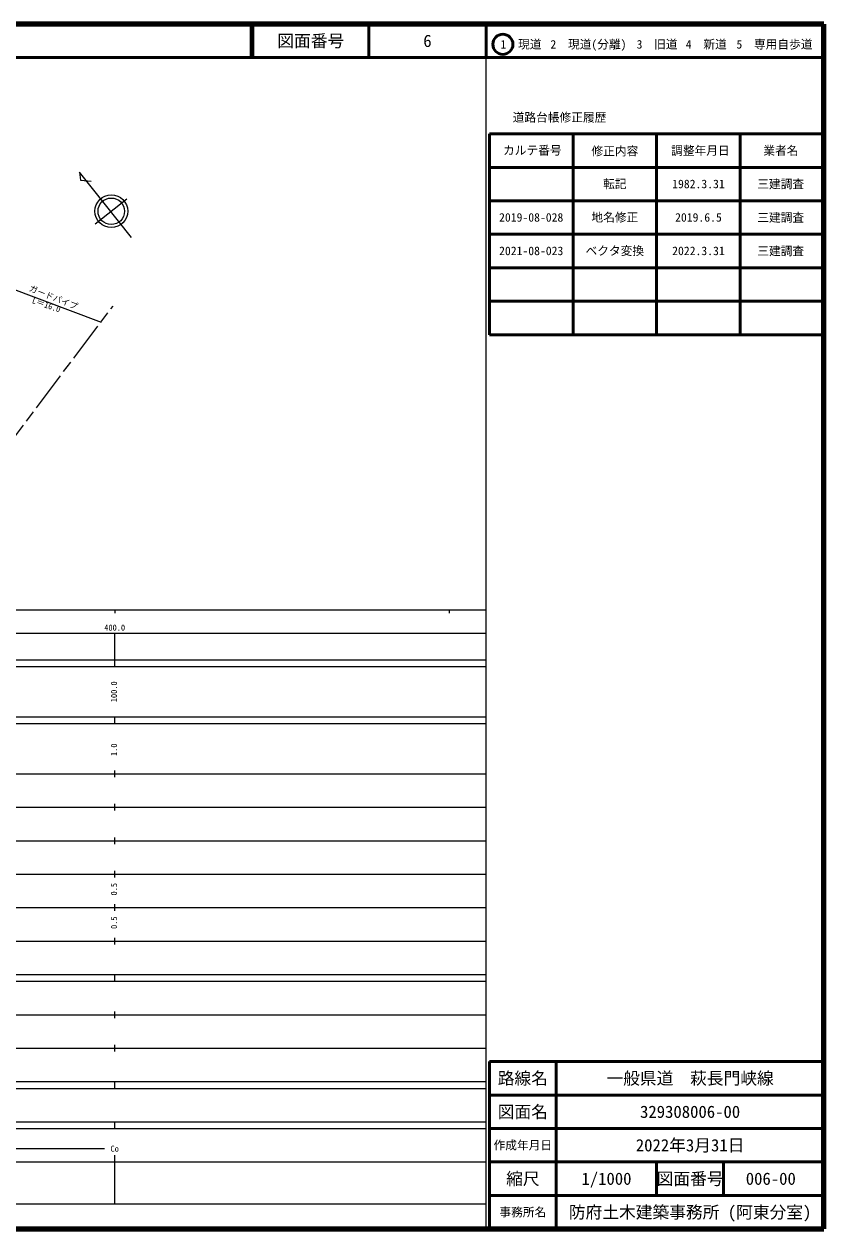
# Model space of a CAD drawing. Units: millimetres, scale not verified. Extents: x 40000 to 680000, y 20000 to 380000.
# Drawn here: x 440915 to 680000, y 20000 to 380000 of the extents above; entities that cross this region are included whole.
import ezdxf
from ezdxf.enums import TextEntityAlignment as Align

# ---------------------------------------------------------------- set-up
doc = ezdxf.new("R2010")
doc.units = ezdxf.units.MM
doc.header["$LTSCALE"] = 1000
doc.linetypes.add('CHAIN', pattern=[18.5, 12, -1.5, 3.5, -1.5])
for name, color, linetype, lineweight in [('M-BGD-EXST', 7, 'Continuous', 25), ('M-BMK', 2, 'CHAIN', 13), ('M-BMK-SRVR', 3, 'Continuous', 13), ('M-STR-HTXT', 7, 'Continuous', 13), ('M-TTL', 2, 'Continuous', 140), ('M-TTL-FRAM', 2, 'Continuous', 50), ('M-TTL-LINE', 7, 'Continuous', 50)]:
    doc.layers.add(name, color=color, linetype=linetype, lineweight=lineweight)
doc.layers.add('M-TTL-TXT', color=7, linetype='Continuous')
doc.styles.add('ＭＳ ゴシック', font='')
doc.styles.get('ＭＳ ゴシック').set_extended_font_data('MS Gothic')

msp = doc.modelspace()

# ---------------------------------------------------------------- linework, layer by layer
at = {"layer": 'M-BGD-EXST'}
for p, q in [((579000, 20000), (579000, 370000)), ((40000, 205000), (579000, 205000)), ((468000, 205000), (468000, 204000)), ((568000, 205000), (568000, 204000)), ((68000, 198000), (579000, 198000)), ((468000, 188000), (468000, 198000)), ((40000, 190000), (579000, 190000)), ((40000, 188000), (579000, 188000)), ((40000, 173000), (579000, 173000)), ((468000, 171000), (468000, 173000)), ((40000, 171000), (579000, 171000)), ((40000, 156000), (579000, 156000)), ((468000, 155000), (468000, 157000)), ((46000, 146000), (579000, 146000)), ((468000, 145000), (468000, 147000)), ((468000, 135000), (468000, 137000)), ((52000, 136000), (579000, 136000)), ((46000, 126000), (579000, 126000)), ((468000, 125000), (468000, 127000)), ((52000, 116000), (579000, 116000)), ((468000, 115000), (468000, 117000)), ((46000, 106000), (579000, 106000)), ((468000, 105000), (468000, 107000)), ((40000, 96000), (579000, 96000)), ((40000, 94000), (579000, 94000)), ((468000, 94000), (468000, 96000)), ((49000, 84000), (579000, 84000)), ((468000, 83000), (468000, 85000)), ((40000, 74000), (579000, 74000)), ((468000, 73000), (468000, 75000)), ((40000, 64000), (579000, 64000)), ((40000, 62000), (579000, 62000)), ((468000, 62000), (468000, 64000)), ((40000, 52000), (579000, 52000)), ((468000, 50000), (468000, 52000)), ((40000, 50000), (579000, 50000)), ((71000, 44000), (465000, 44000)), ((40000, 40000), (579000, 40000)), ((468000, 27500), (468000, 42000)), ((68000, 27500), (579000, 27500))]:
    msp.add_line(p, q, dxfattribs=at)
at = {"layer": 'M-BMK'}
msp.add_line((422353, 235811), (467497, 295737), dxfattribs=at)
at = {"layer": 'M-BMK-SRVR'}
msp.add_line((462201, 320324), (471596, 327755), dxfattribs=at)
msp.add_lwpolyline([(473035, 316280), (457491, 335796), (457790, 333319), (460993, 333020)], dxfattribs=at)
for centre, radius in [((466991, 324087), 4896), ((466991, 324062), 3963)]:
    msp.add_circle(centre, radius, dxfattribs=at)
at = {"layer": 'M-STR-HTXT'}
msp.add_line((436121, 301442), (463919, 290944), dxfattribs=at)
at = {"layer": 'M-TTL'}
for p, q in [((680000, 380000), (40000, 380000)), ((680000, 20000), (680000, 380000)), ((40000, 20000), (680000, 20000))]:
    msp.add_line(p, q, dxfattribs=at)
at = {"layer": 'M-TTL-FRAM'}
for p, q in [((580000, 347197), (580000, 287197)), ((580000, 347197), (680000, 347197)), ((580000, 287197), (680000, 287197)), ((680000, 70000), (580000, 70000)), ((580000, 70000), (580000, 20000))]:
    msp.add_line(p, q, dxfattribs=at)
at = {"layer": 'M-TTL-LINE'}
for p, q in [((508747, 380000), (508747, 370000)), ((509247, 380000), (509247, 370000)), ((543997, 380000), (543997, 370000)), ((579000, 380000), (579000, 370000)), ((40000, 370000), (680000, 370000)), ((605000, 347197), (605000, 287197)), ((630000, 347197), (630000, 287197)), ((655000, 347197), (655000, 287197)), ((580000, 337197), (680000, 337197)), ((580000, 327197), (680000, 327197)), ((580000, 317197), (680000, 317197)), ((580000, 307197), (680000, 307197)), ((580000, 297197), (680000, 297197)), ((600000, 70000), (600000, 20000)), ((680000, 60000), (580000, 60000)), ((680000, 50000), (580000, 50000)), ((680000, 40000), (580000, 40000)), ((630000, 40000), (630000, 30000)), ((650000, 40000), (650000, 30000)), ((680000, 30000), (580000, 30000))]:
    msp.add_line(p, q, dxfattribs=at)
msp.add_circle((584031, 373958), 3000, dxfattribs=at)

# ---------------------------------------------------------------- texts
at = {"layer": 'M-BGD-EXST', "style": 'ＭＳ ゴシック'}
for s, p in [('400.0', (468000, 198195)), ('Co', (468000, 42500))]:
    msp.add_text(s, height=1833, dxfattribs=at).set_placement(p, align=Align.BOTTOM_CENTER)
for s, p in [('100.0', (469251, 180500)), ('1.0', (469251, 163174)), ('0.5', (469251, 121500)), ('0.5', (469251, 111500))]:
    msp.add_text(s, height=1833, rotation=90, dxfattribs=at).set_placement(p, align=Align.BOTTOM_CENTER)
at = {"layer": 'M-STR-HTXT', "style": 'ＭＳ ゴシック'}
for s, rotation, p in [('ガードパイプ', 338.177, (449151, 296981)), ('L＝16.0', 340.848, (447101, 294710))]:
    msp.add_text(s, height=1833, rotation=rotation, dxfattribs=at).set_placement(p, align=Align.BOTTOM_CENTER)
at = {"layer": 'M-TTL-TXT', "style": 'ＭＳ ゴシック'}
for s, height, p in [('図面番号', 3666, (526622, 375000)), ('6', 3666, (561497, 375000)), ('1\u3000現道', 2566, (589448, 373958)), ('2\u3000現道(分離)', 2566, (609619, 373958)), ('3\u3000旧道', 2566, (630121, 373958)), ('4\u3000新道', 2566, (644824, 373958)), ('5\u3000専用自歩道', 2566, (665228, 373958)), ('道路台帳修正履歴', 2566, (600968, 352113)), ('カルテ番号', 2566, (592839, 342277)), ('修正内容', 2566, (617509, 342023)), ('調整年月日', 2566, (643089, 342197)), ('業者名', 2566, (667134, 342197)), ('転記', 2566, (617500, 332245)), ('1982.3.31', 2566, (642500, 332245)), ('三建調査', 2566, (667077, 332189)), ('2019-08-028', 2566, (592500, 322245)), ('地名修正', 2566, (617500, 322245)), ('2019.6.5', 2566, (642500, 322245)), ('三建調査', 2566, (667077, 322189)), ('2021-08-023', 2566, (592500, 312245)), ('ベクタ変換', 2566, (617500, 312245)), ('2022.3.31', 2566, (642500, 312245)), ('三建調査', 2566, (667077, 312189)), ('路線名', 3666, (590000, 65000)), ('路線名', 3666, (590000, 65000)), ('一般県道\u3000萩長門峡線', 3666, (640000, 65000)), ('図面名', 3666, (590000, 55000)), ('図面名', 3666, (590000, 55000)), ('329308006-00', 3666, (640000, 55000)), ('2022年3月31日', 3666, (640000, 45000)), ('作成年月日', 2566, (590000, 45000)), ('作成年月日', 2566, (590000, 45000)), ('縮尺', 3666, (590000, 35000)), ('縮尺', 3666, (590000, 35000)), ('1/1000', 3666, (615000, 35000)), ('図面番号', 3666, (640000, 35000)), ('図面番号', 3666, (640000, 35000)), ('006-00', 3666, (664125, 35000)), ('事務所名', 2566, (590000, 25000)), ('事務所名', 2566, (590000, 25000)), ('防府土木建築事務所 (阿東分室)', 3666, (640000, 25000))]:
    msp.add_text(s, height=height, dxfattribs=at).set_placement(p, align=Align.MIDDLE_CENTER)

doc.saveas('drawing.dxf')
